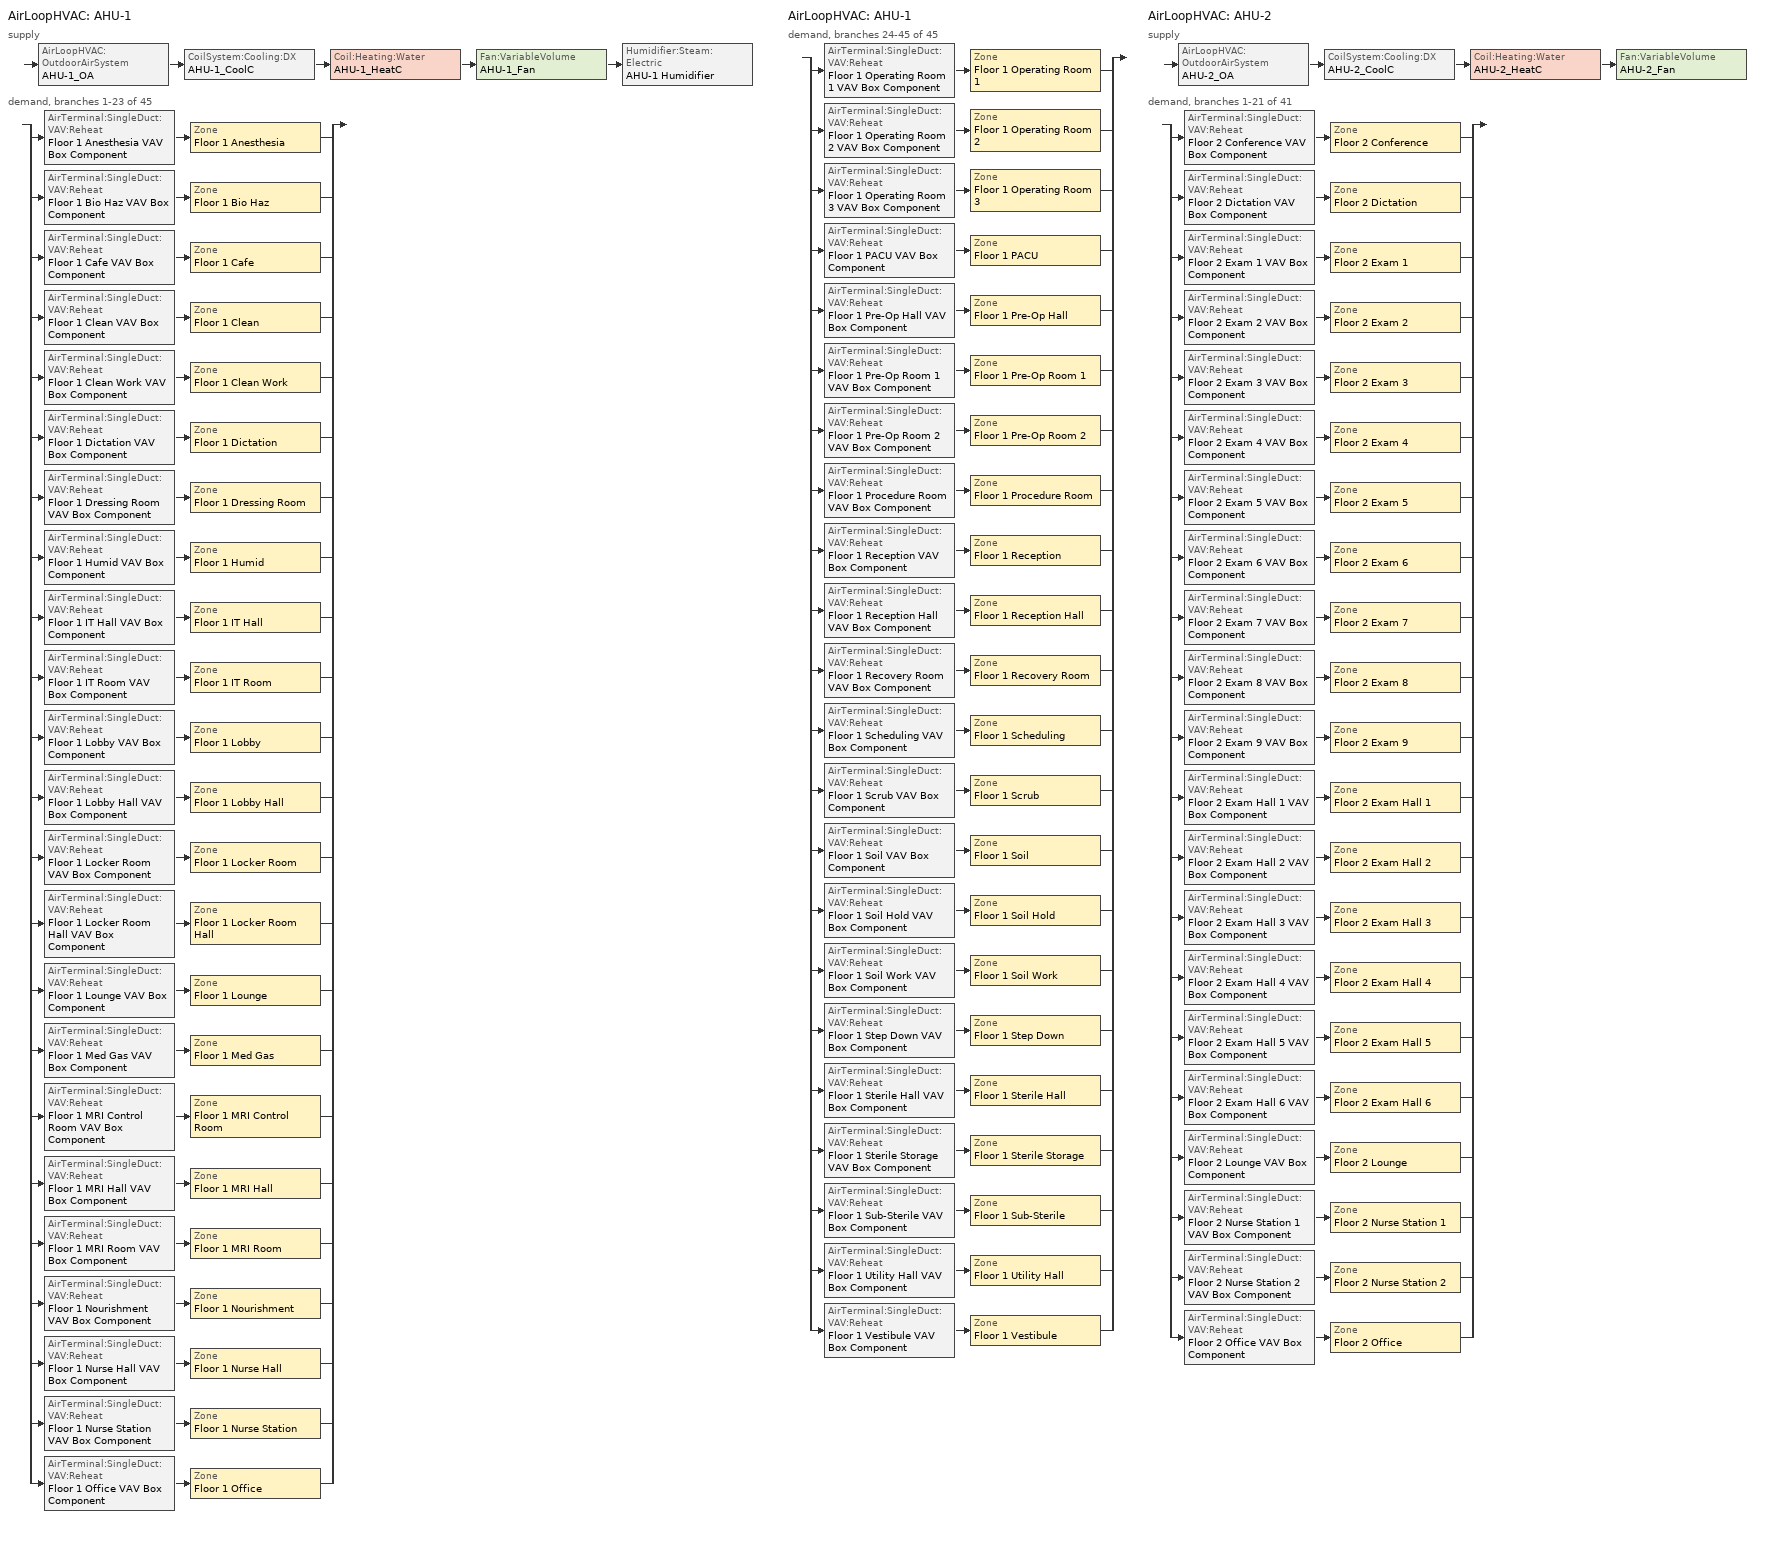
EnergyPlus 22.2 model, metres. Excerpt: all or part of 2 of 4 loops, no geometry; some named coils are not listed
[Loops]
AirLoopHVAC 'AHU-1'
 supply: AirLoopHVAC:OutdoorAirSystem 'AHU-1_OA' > CoilSystem:Cooling:DX 'AHU-1_CoolC' > Coil:Heating:Water 'AHU-1_HeatC' > Fan:VariableVolume 'AHU-1_Fan' > Humidifier:Steam:Electric 'AHU-1 Humidifier'
 demand, branches 1-23 of 45: split
  | AirTerminal:SingleDuct:VAV:Reheat 'Floor 1 Anesthesia VAV Box Component' > Zone 'Floor 1 Anesthesia'
  | AirTerminal:SingleDuct:VAV:Reheat 'Floor 1 Bio Haz VAV Box Component' > Zone 'Floor 1 Bio Haz'
  | AirTerminal:SingleDuct:VAV:Reheat 'Floor 1 Cafe VAV Box Component' > Zone 'Floor 1 Cafe'
  | AirTerminal:SingleDuct:VAV:Reheat 'Floor 1 Clean VAV Box Component' > Zone 'Floor 1 Clean'
  | AirTerminal:SingleDuct:VAV:Reheat 'Floor 1 Clean Work VAV Box Component' > Zone 'Floor 1 Clean Work'
  | AirTerminal:SingleDuct:VAV:Reheat 'Floor 1 Dictation VAV Box Component' > Zone 'Floor 1 Dictation'
  | AirTerminal:SingleDuct:VAV:Reheat 'Floor 1 Dressing Room VAV Box Component' > Zone 'Floor 1 Dressing Room'
  | AirTerminal:SingleDuct:VAV:Reheat 'Floor 1 Humid VAV Box Component' > Zone 'Floor 1 Humid'
  | AirTerminal:SingleDuct:VAV:Reheat 'Floor 1 IT Hall VAV Box Component' > Zone 'Floor 1 IT Hall'
  | AirTerminal:SingleDuct:VAV:Reheat 'Floor 1 IT Room VAV Box Component' > Zone 'Floor 1 IT Room'
  | AirTerminal:SingleDuct:VAV:Reheat 'Floor 1 Lobby VAV Box Component' > Zone 'Floor 1 Lobby'
  | AirTerminal:SingleDuct:VAV:Reheat 'Floor 1 Lobby Hall VAV Box Component' > Zone 'Floor 1 Lobby Hall'
  | AirTerminal:SingleDuct:VAV:Reheat 'Floor 1 Locker Room VAV Box Component' > Zone 'Floor 1 Locker Room'
  | AirTerminal:SingleDuct:VAV:Reheat 'Floor 1 Locker Room Hall VAV Box Component' > Zone 'Floor 1 Locker Room Hall'
  | AirTerminal:SingleDuct:VAV:Reheat 'Floor 1 Lounge VAV Box Component' > Zone 'Floor 1 Lounge'
  | AirTerminal:SingleDuct:VAV:Reheat 'Floor 1 Med Gas VAV Box Component' > Zone 'Floor 1 Med Gas'
  | AirTerminal:SingleDuct:VAV:Reheat 'Floor 1 MRI Control Room VAV Box Component' > Zone 'Floor 1 MRI Control Room'
  | AirTerminal:SingleDuct:VAV:Reheat 'Floor 1 MRI Hall VAV Box Component' > Zone 'Floor 1 MRI Hall'
  | AirTerminal:SingleDuct:VAV:Reheat 'Floor 1 MRI Room VAV Box Component' > Zone 'Floor 1 MRI Room'
  | AirTerminal:SingleDuct:VAV:Reheat 'Floor 1 Nourishment VAV Box Component' > Zone 'Floor 1 Nourishment'
  | AirTerminal:SingleDuct:VAV:Reheat 'Floor 1 Nurse Hall VAV Box Component' > Zone 'Floor 1 Nurse Hall'
  | AirTerminal:SingleDuct:VAV:Reheat 'Floor 1 Nurse Station VAV Box Component' > Zone 'Floor 1 Nurse Station'
  | AirTerminal:SingleDuct:VAV:Reheat 'Floor 1 Office VAV Box Component' > Zone 'Floor 1 Office'
AirLoopHVAC 'AHU-1'
 demand, branches 24-45 of 45: split
  | AirTerminal:SingleDuct:VAV:Reheat 'Floor 1 Operating Room 1 VAV Box Component' > Zone 'Floor 1 Operating Room 1'
  | AirTerminal:SingleDuct:VAV:Reheat 'Floor 1 Operating Room 2 VAV Box Component' > Zone 'Floor 1 Operating Room 2'
  | AirTerminal:SingleDuct:VAV:Reheat 'Floor 1 Operating Room 3 VAV Box Component' > Zone 'Floor 1 Operating Room 3'
  | AirTerminal:SingleDuct:VAV:Reheat 'Floor 1 PACU VAV Box Component' > Zone 'Floor 1 PACU'
  | AirTerminal:SingleDuct:VAV:Reheat 'Floor 1 Pre-Op Hall VAV Box Component' > Zone 'Floor 1 Pre-Op Hall'
  | AirTerminal:SingleDuct:VAV:Reheat 'Floor 1 Pre-Op Room 1 VAV Box Component' > Zone 'Floor 1 Pre-Op Room 1'
  | AirTerminal:SingleDuct:VAV:Reheat 'Floor 1 Pre-Op Room 2 VAV Box Component' > Zone 'Floor 1 Pre-Op Room 2'
  | AirTerminal:SingleDuct:VAV:Reheat 'Floor 1 Procedure Room VAV Box Component' > Zone 'Floor 1 Procedure Room'
  | AirTerminal:SingleDuct:VAV:Reheat 'Floor 1 Reception VAV Box Component' > Zone 'Floor 1 Reception'
  | AirTerminal:SingleDuct:VAV:Reheat 'Floor 1 Reception Hall VAV Box Component' > Zone 'Floor 1 Reception Hall'
  | AirTerminal:SingleDuct:VAV:Reheat 'Floor 1 Recovery Room VAV Box Component' > Zone 'Floor 1 Recovery Room'
  | AirTerminal:SingleDuct:VAV:Reheat 'Floor 1 Scheduling VAV Box Component' > Zone 'Floor 1 Scheduling'
  | AirTerminal:SingleDuct:VAV:Reheat 'Floor 1 Scrub VAV Box Component' > Zone 'Floor 1 Scrub'
  | AirTerminal:SingleDuct:VAV:Reheat 'Floor 1 Soil VAV Box Component' > Zone 'Floor 1 Soil'
  | AirTerminal:SingleDuct:VAV:Reheat 'Floor 1 Soil Hold VAV Box Component' > Zone 'Floor 1 Soil Hold'
  | AirTerminal:SingleDuct:VAV:Reheat 'Floor 1 Soil Work VAV Box Component' > Zone 'Floor 1 Soil Work'
  | AirTerminal:SingleDuct:VAV:Reheat 'Floor 1 Step Down VAV Box Component' > Zone 'Floor 1 Step Down'
  | AirTerminal:SingleDuct:VAV:Reheat 'Floor 1 Sterile Hall VAV Box Component' > Zone 'Floor 1 Sterile Hall'
  | AirTerminal:SingleDuct:VAV:Reheat 'Floor 1 Sterile Storage VAV Box Component' > Zone 'Floor 1 Sterile Storage'
  | AirTerminal:SingleDuct:VAV:Reheat 'Floor 1 Sub-Sterile VAV Box Component' > Zone 'Floor 1 Sub-Sterile'
  | AirTerminal:SingleDuct:VAV:Reheat 'Floor 1 Utility Hall VAV Box Component' > Zone 'Floor 1 Utility Hall'
  | AirTerminal:SingleDuct:VAV:Reheat 'Floor 1 Vestibule VAV Box Component' > Zone 'Floor 1 Vestibule'
AirLoopHVAC 'AHU-2'
 supply: AirLoopHVAC:OutdoorAirSystem 'AHU-2_OA' > CoilSystem:Cooling:DX 'AHU-2_CoolC' > Coil:Heating:Water 'AHU-2_HeatC' > Fan:VariableVolume 'AHU-2_Fan'
 demand, branches 1-21 of 41: split
  | AirTerminal:SingleDuct:VAV:Reheat 'Floor 2 Conference VAV Box Component' > Zone 'Floor 2 Conference'
  | AirTerminal:SingleDuct:VAV:Reheat 'Floor 2 Dictation VAV Box Component' > Zone 'Floor 2 Dictation'
  | AirTerminal:SingleDuct:VAV:Reheat 'Floor 2 Exam 1 VAV Box Component' > Zone 'Floor 2 Exam 1'
  | AirTerminal:SingleDuct:VAV:Reheat 'Floor 2 Exam 2 VAV Box Component' > Zone 'Floor 2 Exam 2'
  | AirTerminal:SingleDuct:VAV:Reheat 'Floor 2 Exam 3 VAV Box Component' > Zone 'Floor 2 Exam 3'
  | AirTerminal:SingleDuct:VAV:Reheat 'Floor 2 Exam 4 VAV Box Component' > Zone 'Floor 2 Exam 4'
  | AirTerminal:SingleDuct:VAV:Reheat 'Floor 2 Exam 5 VAV Box Component' > Zone 'Floor 2 Exam 5'
  | AirTerminal:SingleDuct:VAV:Reheat 'Floor 2 Exam 6 VAV Box Component' > Zone 'Floor 2 Exam 6'
  | AirTerminal:SingleDuct:VAV:Reheat 'Floor 2 Exam 7 VAV Box Component' > Zone 'Floor 2 Exam 7'
  | AirTerminal:SingleDuct:VAV:Reheat 'Floor 2 Exam 8 VAV Box Component' > Zone 'Floor 2 Exam 8'
  | AirTerminal:SingleDuct:VAV:Reheat 'Floor 2 Exam 9 VAV Box Component' > Zone 'Floor 2 Exam 9'
  | AirTerminal:SingleDuct:VAV:Reheat 'Floor 2 Exam Hall 1 VAV Box Component' > Zone 'Floor 2 Exam Hall 1'
  | AirTerminal:SingleDuct:VAV:Reheat 'Floor 2 Exam Hall 2 VAV Box Component' > Zone 'Floor 2 Exam Hall 2'
  | AirTerminal:SingleDuct:VAV:Reheat 'Floor 2 Exam Hall 3 VAV Box Component' > Zone 'Floor 2 Exam Hall 3'
  | AirTerminal:SingleDuct:VAV:Reheat 'Floor 2 Exam Hall 4 VAV Box Component' > Zone 'Floor 2 Exam Hall 4'
  | AirTerminal:SingleDuct:VAV:Reheat 'Floor 2 Exam Hall 5 VAV Box Component' > Zone 'Floor 2 Exam Hall 5'
  | AirTerminal:SingleDuct:VAV:Reheat 'Floor 2 Exam Hall 6 VAV Box Component' > Zone 'Floor 2 Exam Hall 6'
  | AirTerminal:SingleDuct:VAV:Reheat 'Floor 2 Lounge VAV Box Component' > Zone 'Floor 2 Lounge'
  | AirTerminal:SingleDuct:VAV:Reheat 'Floor 2 Nurse Station 1 VAV Box Component' > Zone 'Floor 2 Nurse Station 1'
  | AirTerminal:SingleDuct:VAV:Reheat 'Floor 2 Nurse Station 2 VAV Box Component' > Zone 'Floor 2 Nurse Station 2'
  | AirTerminal:SingleDuct:VAV:Reheat 'Floor 2 Office VAV Box Component' > Zone 'Floor 2 Office'
[Fan:VariableVolume] Fan Total Efficiency=0.6045; Pressure Rise {Pa}=1515.192; Maximum Flow Rate {m3/s}=AUTOSIZE; Fan Power Minimum Flow Rate Input Method=FixedFlowRate; Fan Power Minimum Air Flow Rate {m3/s}=0; Motor Efficiency=0.93; Motor In Airstream Fraction=1; Fan Power Coefficient 1=0.0407599; Fan Power Coefficient 2=0.088045; Fan Power Coefficient 3=-0.0729261; Fan Power Coefficient 4=0.94374; Fan Power Coefficient 5=0
Name | Availability Schedule
AHU-1_Fan | AHU-1_Fan_Sch
AHU-2_Fan | AHU-2_Fan_Sch
[Fan:ZoneExhaust] Availability Schedule=AHU-1_Fan_Sch; Fan Total Efficiency=0.338; Pressure Rise {Pa}=125
Name | Maximum Flow Rate {m3/s}
Floor 1 Anesthesia Exhaust Fan | 0.068
Floor 1 MRI Control Room Exhaust Fan | 0.0793
Floor 1 MRI Room Exhaust Fan | 0.2077
Floor 1 Soil Exhaust Fan | 0.0991
Floor 1 Soil Hold Exhaust Fan | 0.044
Floor 1 Soil Work Exhaust Fan | 0.1416
[Coil:Cooling:DX:TwoSpeed] Availability Schedule=ALWAYS_ON; High Speed Gross Rated Total Cooling Capacity {W}=AUTOSIZE; High Speed Rated Sensible Heat Ratio=AUTOSIZE; High Speed Gross Rated Cooling COP {W/W}=2.73415; High Speed Rated Air Flow Rate {m3/s}=AUTOSIZE; Total Cooling Capacity Function of Temperature Curve=Measured_CoolCStandard10Ton_CapFT; Total Cooling Capacity Function of Flow Fraction Curve=Measured_CoolCStandard10Ton_CapFF; Energy Input Ratio Function of Temperature Curve=Measured_CoolCStandard10Ton_EIRFT; Energy Input Ratio Function of Flow Fraction Curve=Measured_CoolCStandard10Ton_EIRFFF; Part Load Fraction Correlation Curve=No_PLR_Degredation; Low Speed Gross Rated Total Cooling Capacity {W}=AUTOSIZE; Low Speed Gross Rated Sensible Heat Ratio=AUTOSIZE; Low Speed Gross Rated Cooling COP {W/W}=2.77485; Low Speed Rated Air Flow Rate {m3/s}=AUTOSIZE; Low Speed Total Cooling Capacity Function of Temperature Curve=Measured_LowSpeedCoolCapLSFT; Low Speed Energy Input Ratio Function of Temperature Curve=Measured_LowSpeedCoolEIRLSFT
AHU-1_CoolC DXCoil; AHU-2_CoolC DXCoil
[Coil:Heating:Water] Availability Schedule=ALWAYS_ON; U-Factor Times Area Value {W/K}=AUTOSIZE; Maximum Water Flow Rate {m3/s}=AUTOSIZE; Performance Input Method=UFactorTimesAreaAndDesignWaterFlowRate; Rated Capacity {W}=AUTOSIZE; Rated Inlet Water Temperature {C}=82.2; Rated Inlet Air Temperature {C}=16.6; Rated Outlet Water Temperature {C}=71.1; Rated Outlet Air Temperature {C}=32.2
AHU-1_HeatC; AHU-2_HeatC
[Coil:Heating:Electric] Availability Schedule=ALWAYS_ON; Efficiency=1; Nominal Capacity {W}=AUTOSIZE
Floor 2 Conference VAV Box Reheat Coil; Floor 2 Dictation VAV Box Reheat Coil; Floor 2 Exam 1 VAV Box Reheat Coil; Floor 2 Exam 2 VAV Box Reheat Coil; Floor 2 Exam 3 VAV Box Reheat Coil; Floor 2 Exam 4 VAV Box Reheat Coil; Floor 2 Exam 5 VAV Box Reheat Coil; Floor 2 Exam 6 VAV Box Reheat Coil; Floor 2 Exam 7 VAV Box Reheat Coil; Floor 2 Exam 8 VAV Box Reheat Coil; Floor 2 Exam 9 VAV Box Reheat Coil; Floor 2 Exam Hall 1 VAV Box Reheat Coil; Floor 2 Exam Hall 2 VAV Box Reheat Coil; Floor 2 Exam Hall 3 VAV Box Reheat Coil; Floor 2 Exam Hall 4 VAV Box Reheat Coil; Floor 2 Exam Hall 5 VAV Box Reheat Coil; Floor 2 Exam Hall 6 VAV Box Reheat Coil; Floor 2 Lounge VAV Box Reheat Coil; Floor 2 Nurse Station 1 VAV Box Reheat Coil; Floor 2 Nurse Station 2 VAV Box Reheat Coil; Floor 2 Office VAV Box Reheat Coil
[Humidifier:Steam:Electric]
AHU-1 Humidifier: Availability Schedule=ALWAYS_ON; Rated Capacity {m3/s}=3.72E-5; Rated Power {W}=100000; Rated Fan Power {W}=0; Standby Power {W}=0
[AirTerminal:SingleDuct:VAV:Reheat] Availability Schedule=ALWAYS_ON; Maximum Air Flow Rate {m3/s}=AUTOSIZE; Zone Minimum Air Flow Input Method=Constant; Maximum Hot Water or Steam Flow Rate {m3/s}=AUTOSIZE; Minimum Hot Water or Steam Flow Rate {m3/s}=0; Convergence Tolerance=0.001; Damper Heating Action=NORMAL
Name | Constant Minimum Air Flow Fraction | Reheat Coil
Floor 1 Anesthesia VAV Box Component | 1 | Floor 1 Anesthesia VAV Box Reheat Coil
Floor 1 Bio Haz VAV Box Component | 1 | Floor 1 Bio Haz VAV Box Reheat Coil
Floor 1 Cafe VAV Box Component | 1 | Floor 1 Cafe VAV Box Reheat Coil
Floor 1 Clean VAV Box Component | 1 | Floor 1 Clean VAV Box Reheat Coil
Floor 1 Clean Work VAV Box Component | 1 | Floor 1 Clean Work VAV Box Reheat Coil
Floor 1 Dictation VAV Box Component | 1 | Floor 1 Dictation VAV Box Reheat Coil
Floor 1 Dressing Room VAV Box Component | 1 | Floor 1 Dressing Room VAV Box Reheat Coil
Floor 1 Humid VAV Box Component | 1 | Floor 1 Humid VAV Box Reheat Coil
Floor 1 IT Hall VAV Box Component | 1 | Floor 1 IT Hall VAV Box Reheat Coil
Floor 1 IT Room VAV Box Component | 1 | Floor 1 IT Room VAV Box Reheat Coil
Floor 1 Lobby Hall VAV Box Component | 1 | Floor 1 Lobby Hall VAV Box Reheat Coil
Floor 1 Lobby VAV Box Component | 1 | Floor 1 Lobby VAV Box Reheat Coil
Floor 1 Locker Room Hall VAV Box Component | 1 | Floor 1 Locker Room Hall VAV Box Reheat Coil
Floor 1 Locker Room VAV Box Component | 1 | Floor 1 Locker Room VAV Box Reheat Coil
Floor 1 Lounge VAV Box Component | 1 | Floor 1 Lounge VAV Box Reheat Coil
Floor 1 MRI Control Room VAV Box Component | 1 | Floor 1 MRI Control Room VAV Box Reheat Coil
Floor 1 MRI Hall VAV Box Component | 1 | Floor 1 MRI Hall VAV Box Reheat Coil
Floor 1 MRI Room VAV Box Component | 1 | Floor 1 MRI Room VAV Box Reheat Coil
Floor 1 Med Gas VAV Box Component | 1 | Floor 1 Med Gas VAV Box Reheat Coil
Floor 1 Nourishment VAV Box Component | 1 | Floor 1 Nourishment VAV Box Reheat Coil
Floor 1 Nurse Hall VAV Box Component | 1 | Floor 1 Nurse Hall VAV Box Reheat Coil
Floor 1 Nurse Station VAV Box Component | 1 | Floor 1 Nurse Station VAV Box Reheat Coil
Floor 1 Office VAV Box Component | 1 | Floor 1 Office VAV Box Reheat Coil
Floor 1 Operating Room 1 VAV Box Component | 1 | Floor 1 Operating Room 1 VAV Box Reheat Coil
Floor 1 Operating Room 2 VAV Box Component | 1 | Floor 1 Operating Room 2 VAV Box Reheat Coil
Floor 1 Operating Room 3 VAV Box Component | 1 | Floor 1 Operating Room 3 VAV Box Reheat Coil
Floor 1 PACU VAV Box Component | 1 | Floor 1 PACU VAV Box Reheat Coil
Floor 1 Pre-Op Hall VAV Box Component | 1 | Floor 1 Pre-Op Hall VAV Box Reheat Coil
Floor 1 Pre-Op Room 1 VAV Box Component | 1 | Floor 1 Pre-Op Room 1 VAV Box Reheat Coil
Floor 1 Pre-Op Room 2 VAV Box Component | 1 | Floor 1 Pre-Op Room 2 VAV Box Reheat Coil
Floor 1 Procedure Room VAV Box Component | 1 | Floor 1 Procedure Room VAV Box Reheat Coil
Floor 1 Reception Hall VAV Box Component | 1 | Floor 1 Reception Hall VAV Box Reheat Coil
Floor 1 Reception VAV Box Component | 1 | Floor 1 Reception VAV Box Reheat Coil
Floor 1 Recovery Room VAV Box Component | 1 | Floor 1 Recovery Room VAV Box Reheat Coil
Floor 1 Scheduling VAV Box Component | 1 | Floor 1 Scheduling VAV Box Reheat Coil
Floor 1 Scrub VAV Box Component | 1 | Floor 1 Scrub VAV Box Reheat Coil
Floor 1 Soil Hold VAV Box Component | 1 | Floor 1 Soil Hold VAV Box Reheat Coil
Floor 1 Soil VAV Box Component | 1 | Floor 1 Soil VAV Box Reheat Coil
Floor 1 Soil Work VAV Box Component | 1 | Floor 1 Soil Work VAV Box Reheat Coil
Floor 1 Step Down VAV Box Component | 1 | Floor 1 Step Down VAV Box Reheat Coil
Floor 1 Sterile Hall VAV Box Component | 1 | Floor 1 Sterile Hall VAV Box Reheat Coil
Floor 1 Sterile Storage VAV Box Component | 1 | Floor 1 Sterile Storage VAV Box Reheat Coil
Floor 1 Sub-Sterile VAV Box Component | 1 | Floor 1 Sub-Sterile VAV Box Reheat Coil
Floor 1 Utility Hall VAV Box Component | 1 | Floor 1 Utility Hall VAV Box Reheat Coil
Floor 1 Vestibule VAV Box Component | 1 | Floor 1 Vestibule VAV Box Reheat Coil
Floor 2 Conference VAV Box Component | 0.3 | Floor 2 Conference VAV Box Reheat Coil
Floor 2 Dictation VAV Box Component | 0.3 | Floor 2 Dictation VAV Box Reheat Coil
Floor 2 Exam 1 VAV Box Component | 0.3 | Floor 2 Exam 1 VAV Box Reheat Coil
Floor 2 Exam 2 VAV Box Component | 0.3 | Floor 2 Exam 2 VAV Box Reheat Coil
Floor 2 Exam 3 VAV Box Component | 0.3 | Floor 2 Exam 3 VAV Box Reheat Coil
Floor 2 Exam 4 VAV Box Component | 0.3 | Floor 2 Exam 4 VAV Box Reheat Coil
Floor 2 Exam 5 VAV Box Component | 0.3 | Floor 2 Exam 5 VAV Box Reheat Coil
Floor 2 Exam 6 VAV Box Component | 0.3 | Floor 2 Exam 6 VAV Box Reheat Coil
Floor 2 Exam 7 VAV Box Component | 0.3 | Floor 2 Exam 7 VAV Box Reheat Coil
Floor 2 Exam 8 VAV Box Component | 0.3 | Floor 2 Exam 8 VAV Box Reheat Coil
Floor 2 Exam 9 VAV Box Component | 0.3 | Floor 2 Exam 9 VAV Box Reheat Coil
Floor 2 Exam Hall 1 VAV Box Component | 0.3 | Floor 2 Exam Hall 1 VAV Box Reheat Coil
Floor 2 Exam Hall 2 VAV Box Component | 0.3 | Floor 2 Exam Hall 2 VAV Box Reheat Coil
Floor 2 Exam Hall 3 VAV Box Component | 0.3 | Floor 2 Exam Hall 3 VAV Box Reheat Coil
Floor 2 Exam Hall 4 VAV Box Component | 0.3 | Floor 2 Exam Hall 4 VAV Box Reheat Coil
Floor 2 Exam Hall 5 VAV Box Component | 0.3 | Floor 2 Exam Hall 5 VAV Box Reheat Coil
Floor 2 Exam Hall 6 VAV Box Component | 0.3 | Floor 2 Exam Hall 6 VAV Box Reheat Coil
Floor 2 Lounge VAV Box Component | 0.3 | Floor 2 Lounge VAV Box Reheat Coil
Floor 2 Nurse Station 1 VAV Box Component | 0.3 | Floor 2 Nurse Station 1 VAV Box Reheat Coil
Floor 2 Nurse Station 2 VAV Box Component | 0.3 | Floor 2 Nurse Station 2 VAV Box Reheat Coil
Floor 2 Office VAV Box Component | 0.3 | Floor 2 Office VAV Box Reheat Coil
[Zone equipment]
Floor 1 Anesthesia: Floor 1 Anesthesia VAV Box Component, Floor 1 Anesthesia Exhaust Fan
Floor 1 Bio Haz: Floor 1 Bio Haz VAV Box Component
Floor 1 Cafe: Floor 1 Cafe VAV Box Component
Floor 1 Clean: Floor 1 Clean VAV Box Component
Floor 1 Clean Work: Floor 1 Clean Work VAV Box Component
Floor 1 Dictation: Floor 1 Dictation VAV Box Component
Floor 1 Dressing Room: Floor 1 Dressing Room VAV Box Component
Floor 1 Humid: Floor 1 Humid VAV Box Component
Floor 1 IT Hall: Floor 1 IT Hall VAV Box Component
Floor 1 IT Room: Floor 1 IT Room VAV Box Component
Floor 1 Lobby: Floor 1 Lobby VAV Box Component
Floor 1 Lobby Hall: Floor 1 Lobby Hall VAV Box Component
Floor 1 Locker Room: Floor 1 Locker Room VAV Box Component
Floor 1 Locker Room Hall: Floor 1 Locker Room Hall VAV Box Component
Floor 1 Lounge: Floor 1 Lounge VAV Box Component
Floor 1 MRI Control Room: Floor 1 MRI Control Room VAV Box Component, Floor 1 MRI Control Room Exhaust Fan
Floor 1 MRI Hall: Floor 1 MRI Hall VAV Box Component
Floor 1 MRI Room: Floor 1 MRI Room VAV Box Component, Floor 1 MRI Room Exhaust Fan
Floor 1 Med Gas: Floor 1 Med Gas VAV Box Component
Floor 1 Nourishment: Floor 1 Nourishment VAV Box Component
Floor 1 Nurse Hall: Floor 1 Nurse Hall VAV Box Component
Floor 1 Nurse Station: Floor 1 Nurse Station VAV Box Component
Floor 1 Office: Floor 1 Office VAV Box Component
Floor 1 Operating Room 1: Floor 1 Operating Room 1 VAV Box Component
Floor 1 Operating Room 2: Floor 1 Operating Room 2 VAV Box Component
Floor 1 Operating Room 3: Floor 1 Operating Room 3 VAV Box Component
Floor 1 PACU: Floor 1 PACU VAV Box Component
Floor 1 Pre-Op Hall: Floor 1 Pre-Op Hall VAV Box Component
Floor 1 Pre-Op Room 1: Floor 1 Pre-Op Room 1 VAV Box Component
Floor 1 Pre-Op Room 2: Floor 1 Pre-Op Room 2 VAV Box Component
Floor 1 Procedure Room: Floor 1 Procedure Room VAV Box Component
Floor 1 Reception: Floor 1 Reception VAV Box Component
Floor 1 Reception Hall: Floor 1 Reception Hall VAV Box Component
Floor 1 Recovery Room: Floor 1 Recovery Room VAV Box Component
Floor 1 Scheduling: Floor 1 Scheduling VAV Box Component
Floor 1 Scrub: Floor 1 Scrub VAV Box Component
Floor 1 Soil: Floor 1 Soil VAV Box Component, Floor 1 Soil Exhaust Fan
Floor 1 Soil Hold: Floor 1 Soil Hold VAV Box Component, Floor 1 Soil Hold Exhaust Fan
Floor 1 Soil Work: Floor 1 Soil Work VAV Box Component, Floor 1 Soil Work Exhaust Fan
Floor 1 Step Down: Floor 1 Step Down VAV Box Component
Floor 1 Sterile Hall: Floor 1 Sterile Hall VAV Box Component
Floor 1 Sterile Storage: Floor 1 Sterile Storage VAV Box Component
Floor 1 Sub-Sterile: Floor 1 Sub-Sterile VAV Box Component
Floor 1 Utility Hall: Floor 1 Utility Hall VAV Box Component
Floor 1 Vestibule: Floor 1 Vestibule VAV Box Component
Floor 2 Conference: Floor 2 Conference VAV Box Component
Floor 2 Dictation: Floor 2 Dictation VAV Box Component
Floor 2 Exam 1: Floor 2 Exam 1 VAV Box Component
Floor 2 Exam 2: Floor 2 Exam 2 VAV Box Component
Floor 2 Exam 3: Floor 2 Exam 3 VAV Box Component
Floor 2 Exam 4: Floor 2 Exam 4 VAV Box Component
Floor 2 Exam 5: Floor 2 Exam 5 VAV Box Component
Floor 2 Exam 6: Floor 2 Exam 6 VAV Box Component
Floor 2 Exam 7: Floor 2 Exam 7 VAV Box Component
Floor 2 Exam 8: Floor 2 Exam 8 VAV Box Component
Floor 2 Exam 9: Floor 2 Exam 9 VAV Box Component
Floor 2 Exam Hall 1: Floor 2 Exam Hall 1 VAV Box Component
Floor 2 Exam Hall 2: Floor 2 Exam Hall 2 VAV Box Component
Floor 2 Exam Hall 3: Floor 2 Exam Hall 3 VAV Box Component
Floor 2 Exam Hall 4: Floor 2 Exam Hall 4 VAV Box Component
Floor 2 Exam Hall 5: Floor 2 Exam Hall 5 VAV Box Component
Floor 2 Exam Hall 6: Floor 2 Exam Hall 6 VAV Box Component
Floor 2 Lounge: Floor 2 Lounge VAV Box Component
Floor 2 Nurse Station 1: Floor 2 Nurse Station 1 VAV Box Component
Floor 2 Nurse Station 2: Floor 2 Nurse Station 2 VAV Box Component
Floor 2 Office: Floor 2 Office VAV Box Component
[Sizing:Zone] Zone Cooling Design Supply Air Temperature Input Method=SupplyAirTemperature; Zone Heating Design Supply Air Temperature Input Method=SupplyAirTemperature; Zone Heating Design Supply Air Humidity Ratio {kgWater/kgDryAir}=0.008; Cooling Design Air Flow Method=DesignDayWithLimit; Heating Design Air Flow Method=DesignDay; Account for Dedicated Outdoor Air System=No; Dedicated Outdoor Air System Control Strategy=NeutralSupplyAir; Dedicated Outdoor Air Low Setpoint Temperature for Design {C}=autosize; Dedicated Outdoor Air High Setpoint Temperature for Design {C}=autosize; Zone Load Sizing Method=Sensible Load Only No Latent Load; Zone Latent Cooling Design Supply Air Humidity Ratio Input Method=HumidityRatioDifference; Zone Cooling Design Supply Air Humidity Ratio Difference {kgWater/kgDryAir}=0.005; Zone Latent Heating Design Supply Air Humidity Ratio Input Method=HumidityRatioDifference; Zone Humidification Design Supply Air Humidity Ratio Difference {kgWater/kgDryAir}=0.005
Name | Zone Cooling Design Supply Air Temperature {C} | Zone Heating Design Supply Air Temperature {C} | Zone Cooling Design Supply Air Humidity Ratio {kgWater/kgDryAir} | Design Specification Outdoor Air Object | Cooling Minimum Air Flow {m3/s}
Floor 1 Anesthesia | 11.1 | 40 | 0.007 | SZ DSOA Floor 1 Anesthesia | 0.06796
Floor 1 Bio Haz | 11.1 | 40 | 0.007 | SZ DSOA Floor 1 Bio Haz
Floor 1 Cafe | 11.1 | 40 | 0.007 | SZ DSOA Floor 1 Cafe
Floor 1 Clean | 11.1 | 40 | 0.007 | SZ DSOA Floor 1 Clean | 0.039644
Floor 1 Clean Work | 11.1 | 40 | 0.007 | SZ DSOA Floor 1 Clean Work | 0.051914
Floor 1 Dictation | 11.1 | 40 | 0.007 | SZ DSOA Floor 1 Dictation
Floor 1 Dressing Room | 11.1 | 40 | 0.007 | SZ DSOA Floor 1 Dressing Room
Floor 1 Humid | 11.1 | 40 | 0.007 | SZ DSOA Floor 1 Humid
Floor 1 IT Hall | 11.1 | 40 | 0.007 | SZ DSOA Floor 1 IT Hall
Floor 1 IT Room | 11.1 | 40 | 0.007 | SZ DSOA Floor 1 IT Room
Floor 1 Lobby | 11.1 | 40 | 0.007 | SZ DSOA Floor 1 Lobby
Floor 1 Lobby Hall | 11.1 | 40 | 0.007 | SZ DSOA Floor 1 Lobby Hall
Floor 1 Locker Room | 11.1 | 40 | 0.007 | SZ DSOA Floor 1 Locker Room
Floor 1 Locker Room Hall | 11.1 | 40 | 0.007 | SZ DSOA Floor 1 Locker Room Hall
Floor 1 Lounge | 11.1 | 40 | 0.007 | SZ DSOA Floor 1 Lounge
Floor 1 MRI Control Room | 11.1 | 40 | 0.007 | SZ DSOA Floor 1 MRI Control Room | 0.079287
Floor 1 MRI Hall | 11.1 | 40 | 0.007 | SZ DSOA Floor 1 MRI Hall
Floor 1 MRI Room | 11.1 | 40 | 0.007 | SZ DSOA Floor 1 MRI Room | 0.207657
Floor 1 Med Gas | 11.1 | 40 | 0.007 | SZ DSOA Floor 1 Med Gas
Floor 1 Nourishment | 11.1 | 40 | 0.007 | SZ DSOA Floor 1 Nourishment
Floor 1 Nurse Hall | 11.1 | 40 | 0.007 | SZ DSOA Floor 1 Nurse Hall
Floor 1 Nurse Station | 11.1 | 40 | 0.007 | SZ DSOA Floor 1 Nurse Station
Floor 1 Office | 11.1 | 40 | 0.007 | SZ DSOA Floor 1 Office
Floor 1 Operating Room 1 | 11.1 | 40 | 0.007 | SZ DSOA Floor 1 Operating Room 1 | 0.54274
Floor 1 Operating Room 2 | 11.1 | 40 | 0.007 | SZ DSOA Floor 1 Operating Room 2 | 0.566337
Floor 1 Operating Room 3 | 11.1 | 40 | 0.007 | SZ DSOA Floor 1 Operating Room 3 | 0.561617
Floor 1 PACU | 11.1 | 40 | 0.007 | SZ DSOA Floor 1 PACU | 0.05097
Floor 1 Pre-Op Hall | 11.1 | 40 | 0.007 | SZ DSOA Floor 1 Pre-Op Hall
Floor 1 Pre-Op Room 1 | 11.1 | 40 | 0.007 | SZ DSOA Floor 1 Pre-Op Room 1 | 0.089198
Floor 1 Pre-Op Room 2 | 11.1 | 40 | 0.007 | SZ DSOA Floor 1 Pre-Op Room 2 | 0.159518
Floor 1 Procedure Room | 11.1 | 40 | 0.007 | SZ DSOA Floor 1 Procedure Room | 0.336263
Floor 1 Reception | 11.1 | 40 | 0.007 | SZ DSOA Floor 1 Reception
Floor 1 Reception Hall | 11.1 | 40 | 0.007 | SZ DSOA Floor 1 Reception Hall
Floor 1 Recovery Room | 11.1 | 40 | 0.007 | SZ DSOA Floor 1 Recovery Room | 0.254852
Floor 1 Scheduling | 11.1 | 40 | 0.007 | SZ DSOA Floor 1 Scheduling
Floor 1 Scrub | 11.1 | 40 | 0.007 | SZ DSOA Floor 1 Scrub
Floor 1 Soil | 11.1 | 40 | 0.007 | SZ DSOA Floor 1 Soil | 0.099109
Floor 1 Soil Hold | 11.1 | 40 | 0.007 | SZ DSOA Floor 1 Soil Hold | 0.044048
Floor 1 Soil Work | 11.1 | 40 | 0.007 | SZ DSOA Floor 1 Soil Work | 0.141584
Floor 1 Step Down | 11.1 | 40 | 0.007 | SZ DSOA Floor 1 Step Down | 0.141584
Floor 1 Sterile Hall | 11.1 | 40 | 0.007 | SZ DSOA Floor 1 Sterile Hall
Floor 1 Sterile Storage | 11.1 | 40 | 0.007 | SZ DSOA Floor 1 Sterile Storage
Floor 1 Sub-Sterile | 11.1 | 40 | 0.007 | SZ DSOA Floor 1 Sub-Sterile
Floor 1 Utility Hall | 11.1 | 40 | 0.007 | SZ DSOA Floor 1 Utility Hall
Floor 1 Vestibule | 11.1 | 40 | 0.007 | SZ DSOA Floor 1 Vestibule
Floor 2 Conference | 12.8 | 40 | 0.0078 | SZ DSOA Floor 2 Conference
Floor 2 Dictation | 12.8 | 40 | 0.0078 | SZ DSOA Floor 2 Dictation
Floor 2 Exam 1 | 12.8 | 50 | 0.0078 | SZ DSOA Floor 2 Exam 1 | 0.169901
Floor 2 Exam 2 | 12.8 | 40 | 0.0078 | SZ DSOA Floor 2 Exam 2 | 0.254852
Floor 2 Exam 3 | 12.8 | 40 | 0.0078 | SZ DSOA Floor 2 Exam 3 | 0.339802
Floor 2 Exam 4 | 12.8 | 40 | 0.0078 | SZ DSOA Floor 2 Exam 4 | 0.039644
Floor 2 Exam 5 | 12.8 | 40 | 0.0078 | SZ DSOA Floor 2 Exam 5 | 0.165182
Floor 2 Exam 6 | 12.8 | 50 | 0.0078 | SZ DSOA Floor 2 Exam 6 | 0.106188
Floor 2 Exam 7 | 12.8 | 40 | 0.0078 | SZ DSOA Floor 2 Exam 7 | 0.373782
Floor 2 Exam 8 | 12.8 | 50 | 0.0078 | SZ DSOA Floor 2 Exam 8 | 0.127426
Floor 2 Exam 9 | 12.8 | 40 | 0.0078 | SZ DSOA Floor 2 Exam 9 | 0.186891
Floor 2 Exam Hall 1 | 12.8 | 40 | 0.0078 | SZ DSOA Floor 2 Exam Hall 1
Floor 2 Exam Hall 2 | 12.8 | 40 | 0.0078 | SZ DSOA Floor 2 Exam Hall 2
Floor 2 Exam Hall 3 | 12.8 | 40 | 0.0078 | SZ DSOA Floor 2 Exam Hall 3
Floor 2 Exam Hall 4 | 12.8 | 40 | 0.0078 | SZ DSOA Floor 2 Exam Hall 4
Floor 2 Exam Hall 5 | 12.8 | 40 | 0.0078 | SZ DSOA Floor 2 Exam Hall 5
Floor 2 Exam Hall 6 | 12.8 | 40 | 0.0078 | SZ DSOA Floor 2 Exam Hall 6
Floor 2 Lounge | 12.8 | 40 | 0.0078 | SZ DSOA Floor 2 Lounge
Floor 2 Nurse Station 1 | 12.8 | 40 | 0.0078 | SZ DSOA Floor 2 Nurse Station 1
Floor 2 Nurse Station 2 | 12.8 | 40 | 0.0078 | SZ DSOA Floor 2 Nurse Station 2
Floor 2 Office | 12.8 | 50 | 0.0078 | SZ DSOA Floor 2 Office
[DesignSpecification:OutdoorAir]
Name | Outdoor Air Method | Outdoor Air Flow per Zone Floor Area {m3/s-m2} | Outdoor Air Flow per Person {m3/s-person} | Outdoor Air Flow per Zone {m3/s}
SZ DSOA Floor 1 Anesthesia | Flow/Area | 0.0022578
SZ DSOA Floor 1 Bio Haz; SZ DSOA Floor 1 Med Gas; SZ DSOA Floor 1 Sterile Storage | Flow/Area | 0.000762
SZ DSOA Floor 1 Cafe; SZ DSOA Floor 1 Dictation; SZ DSOA Floor 1 Dressing Room; SZ DSOA Floor 1 Humid; SZ DSOA Floor 1 IT Room; SZ DSOA Floor 1 Nourishment; SZ DSOA Floor 1 Nurse Station; SZ DSOA Floor 1 Office; SZ DSOA Floor 1 Scheduling; SZ DSOA Floor 2 Conference; SZ DSOA Floor 2 Dictation; SZ DSOA Floor 2 Nurse Station 1; SZ DSOA Floor 2 Nurse Station 2; SZ DSOA Floor 2 Office | Flow/Person |  | 0.01
SZ DSOA Floor 1 Clean; SZ DSOA Floor 1 Clean Work | Flow/Area | 0.0011289
SZ DSOA Floor 1 IT Hall; SZ DSOA Floor 1 Lobby Hall; SZ DSOA Floor 1 Locker Room Hall; SZ DSOA Floor 1 MRI Hall; SZ DSOA Floor 1 Nurse Hall; SZ DSOA Floor 1 Pre-Op Hall; SZ DSOA Floor 1 Reception Hall; SZ DSOA Floor 1 Scrub; SZ DSOA Floor 1 Sterile Hall; SZ DSOA Floor 1 Sub-Sterile; SZ DSOA Floor 1 Utility Hall; SZ DSOA Floor 1 Vestibule; SZ DSOA Floor 2 Exam Hall 1; SZ DSOA Floor 2 Exam Hall 2; SZ DSOA Floor 2 Exam Hall 3; SZ DSOA Floor 2 Exam Hall 4; SZ DSOA Floor 2 Exam Hall 5; SZ DSOA Floor 2 Exam Hall 6 | Flow/Area | 0.000254
SZ DSOA Floor 1 Lobby; SZ DSOA Floor 1 Locker Room; SZ DSOA Floor 1 Lounge; SZ DSOA Floor 1 Reception; SZ DSOA Floor 2 Lounge | Flow/Person |  | 0.007079
SZ DSOA Floor 1 MRI Control Room; SZ DSOA Floor 1 MRI Room; SZ DSOA Floor 2 Exam 1; SZ DSOA Floor 2 Exam 2; SZ DSOA Floor 2 Exam 3; SZ DSOA Floor 2 Exam 4; SZ DSOA Floor 2 Exam 5; SZ DSOA Floor 2 Exam 6; SZ DSOA Floor 2 Exam 7; SZ DSOA Floor 2 Exam 8; SZ DSOA Floor 2 Exam 9 | Flow/Area | 0.001524
SZ DSOA Floor 1 Operating Room 1 | Flow/Zone |  |  | 0.108548
SZ DSOA Floor 1 Operating Room 2 | Flow/Zone |  |  | 0.113267
SZ DSOA Floor 1 Operating Room 3 | Flow/Zone |  |  | 0.112323
SZ DSOA Floor 1 PACU | Flow/Zone |  |  | 0.01699
SZ DSOA Floor 1 Pre-Op Room 1 | Flow/Zone |  |  | 0.029733
SZ DSOA Floor 1 Pre-Op Room 2 | Flow/Zone |  |  | 0.053173
SZ DSOA Floor 1 Procedure Room | Flow/Zone |  |  | 0.067253
SZ DSOA Floor 1 Recovery Room | Flow/Zone |  |  | 0.084951
SZ DSOA Floor 1 Soil; SZ DSOA Floor 1 Soil Hold; SZ DSOA Floor 1 Soil Work | Flow/Area | 0.0028222
SZ DSOA Floor 1 Step Down | Flow/Zone |  |  | 0.047195
[ZoneControl:Thermostat] Control Type Schedule=Dual Zone Control Type Sched
Name | Zone or ZoneList | Control 1
Floor 1 Anesthesia Thermostat | Floor 1 Anesthesia | Typical DualSPSched
Floor 1 Bio Haz Thermostat | Floor 1 Bio Haz | Typical DualSPSched
Floor 1 Cafe Thermostat | Floor 1 Cafe | Typical DualSPSched
Floor 1 Clean Thermostat | Floor 1 Clean | Typical DualSPSched
Floor 1 Clean Work Thermostat | Floor 1 Clean Work | Typical DualSPSched
Floor 1 Dictation Thermostat | Floor 1 Dictation | Typical DualSPSched
Floor 1 Dressing Room Thermostat | Floor 1 Dressing Room | Typical DualSPSched
Floor 1 Humid Thermostat | Floor 1 Humid | Typical DualSPSched
Floor 1 IT Hall Thermostat | Floor 1 IT Hall | Typical DualSPSched
Floor 1 IT Room Thermostat | Floor 1 IT Room | Typical DualSPSched
Floor 1 Lobby Hall Thermostat | Floor 1 Lobby Hall | Typical DualSPSched
Floor 1 Lobby Thermostat | Floor 1 Lobby | Typical DualSPSched
Floor 1 Locker Room Hall Thermostat | Floor 1 Locker Room Hall | Typical DualSPSched
Floor 1 Locker Room Thermostat | Floor 1 Locker Room | Typical DualSPSched
Floor 1 Lounge Thermostat | Floor 1 Lounge | Typical DualSPSched
Floor 1 MRI Control Room Thermostat | Floor 1 MRI Control Room | Typical DualSPSched
Floor 1 MRI Hall Thermostat | Floor 1 MRI Hall | Typical DualSPSched
Floor 1 MRI Room Thermostat | Floor 1 MRI Room | Typical DualSPSched
Floor 1 Med Gas Thermostat | Floor 1 Med Gas | Typical DualSPSched
Floor 1 Nourishment Thermostat | Floor 1 Nourishment | Typical DualSPSched
Floor 1 Nurse Hall Thermostat | Floor 1 Nurse Hall | Typical DualSPSched
Floor 1 Nurse Station Thermostat | Floor 1 Nurse Station | Typical DualSPSched
Floor 1 Office Thermostat | Floor 1 Office | Typical DualSPSched
Floor 1 Operating Room 1 Thermostat | Floor 1 Operating Room 1 | Operating Room DualSPSched
Floor 1 Operating Room 2 Thermostat | Floor 1 Operating Room 2 | Operating Room DualSPSched
Floor 1 Operating Room 3 Thermostat | Floor 1 Operating Room 3 | Operating Room DualSPSched
Floor 1 PACU Thermostat | Floor 1 PACU | Typical DualSPSched
Floor 1 Pre-Op Hall Thermostat | Floor 1 Pre-Op Hall | Typical DualSPSched
Floor 1 Pre-Op Room 1 Thermostat | Floor 1 Pre-Op Room 1 | Typical DualSPSched
Floor 1 Pre-Op Room 2 Thermostat | Floor 1 Pre-Op Room 2 | Typical DualSPSched
Floor 1 Procedure Room Thermostat | Floor 1 Procedure Room | Typical DualSPSched
Floor 1 Reception Hall Thermostat | Floor 1 Reception Hall | Typical DualSPSched
Floor 1 Reception Thermostat | Floor 1 Reception | Typical DualSPSched
Floor 1 Recovery Room Thermostat | Floor 1 Recovery Room | Typical DualSPSched
Floor 1 Scheduling Thermostat | Floor 1 Scheduling | Typical DualSPSched
Floor 1 Scrub Thermostat | Floor 1 Scrub | Typical DualSPSched
Floor 1 Soil Hold Thermostat | Floor 1 Soil Hold | Typical DualSPSched
Floor 1 Soil Thermostat | Floor 1 Soil | Typical DualSPSched
Floor 1 Soil Work Thermostat | Floor 1 Soil Work | Typical DualSPSched
Floor 1 Step Down Thermostat | Floor 1 Step Down | Typical DualSPSched
Floor 1 Sterile Hall Thermostat | Floor 1 Sterile Hall | Typical DualSPSched
Floor 1 Sterile Storage Thermostat | Floor 1 Sterile Storage | Typical DualSPSched
Floor 1 Sub-Sterile Thermostat | Floor 1 Sub-Sterile | Typical DualSPSched
Floor 1 Utility Hall Thermostat | Floor 1 Utility Hall | Typical DualSPSched
Floor 1 Vestibule Thermostat | Floor 1 Vestibule | Typical DualSPSched
Floor 2 Conference Thermostat | Floor 2 Conference | Typical DualSPSched
Floor 2 Dictation Thermostat | Floor 2 Dictation | Typical DualSPSched
Floor 2 Exam 1 Thermostat | Floor 2 Exam 1 | Typical DualSPSched
Floor 2 Exam 2 Thermostat | Floor 2 Exam 2 | Typical DualSPSched
Floor 2 Exam 3 Thermostat | Floor 2 Exam 3 | Typical DualSPSched
Floor 2 Exam 4 Thermostat | Floor 2 Exam 4 | Typical DualSPSched
Floor 2 Exam 5 Thermostat | Floor 2 Exam 5 | Typical DualSPSched
Floor 2 Exam 6 Thermostat | Floor 2 Exam 6 | Typical DualSPSched
Floor 2 Exam 7 Thermostat | Floor 2 Exam 7 | Typical DualSPSched
Floor 2 Exam 8 Thermostat | Floor 2 Exam 8 | Typical DualSPSched
Floor 2 Exam 9 Thermostat | Floor 2 Exam 9 | Typical DualSPSched
Floor 2 Exam Hall 1 Thermostat | Floor 2 Exam Hall 1 | Typical DualSPSched
Floor 2 Exam Hall 2 Thermostat | Floor 2 Exam Hall 2 | Typical DualSPSched
Floor 2 Exam Hall 3 Thermostat | Floor 2 Exam Hall 3 | Typical DualSPSched
Floor 2 Exam Hall 4 Thermostat | Floor 2 Exam Hall 4 | Typical DualSPSched
Floor 2 Exam Hall 5 Thermostat | Floor 2 Exam Hall 5 | Typical DualSPSched
Floor 2 Exam Hall 6 Thermostat | Floor 2 Exam Hall 6 | Typical DualSPSched
Floor 2 Lounge Thermostat | Floor 2 Lounge | Typical DualSPSched
Floor 2 Nurse Station 1 Thermostat | Floor 2 Nurse Station 1 | Typical DualSPSched
Floor 2 Nurse Station 2 Thermostat | Floor 2 Nurse Station 2 | Typical DualSPSched
Floor 2 Office Thermostat | Floor 2 Office | Typical DualSPSched
[ThermostatSetpoint:DualSetpoint]
Name | Heating Setpoint Temperature Schedule | Cooling Setpoint Temperature Schedule
Typical DualSPSched | HTGSETP_SCH | CLGSETP_SCH
Operating Room DualSPSched | OR_HTGSETP_SCH | OR_CLGSETP_SCH
[Sizing:System] Type of Load to Size On=Sensible; Design Outdoor Air Flow Rate {m3/s}=AUTOSIZE; Preheat Design Temperature {C}=7; Preheat Design Humidity Ratio {kgWater/kgDryAir}=0.008; Precool Design Humidity Ratio {kgWater/kgDryAir}=0.008; Central Cooling Design Supply Air Temperature {C}=11.1; Central Heating Design Supply Air Temperature {C}=16; 100% Outdoor Air in Cooling=No; 100% Outdoor Air in Heating=No; Cooling Supply Air Flow Rate Method=DesignDay; Heating Supply Air Flow Rate Method=DesignDay; System Outdoor Air Method=ZoneSum; Zone Maximum Outdoor Air Fraction=1; Cooling Design Capacity Method=CoolingDesignCapacity; Cooling Design Capacity {W}=autosize; Heating Design Capacity Method=HeatingDesignCapacity; Heating Design Capacity {W}=autosize; Central Cooling Capacity Control Method=OnOff
Name | Central Heating Maximum System Air Flow Ratio | Precool Design Temperature {C} | Type of Zone Sum to Use | Central Cooling Design Supply Air Humidity Ratio {kgWater/kgDryAir} | Central Heating Design Supply Air Humidity Ratio {kgWater/kgDryAir}
AHU-1 | 1 | 7.2 | NonCoincident | 0.007 | 0.007
AHU-2 | 0.3 | 11.1 | Coincident | 0.0078 | 0.0078
[Controller:OutdoorAir] Minimum Outdoor Air Flow Rate {m3/s}=AUTOSIZE; Maximum Outdoor Air Flow Rate {m3/s}=AUTOSIZE; Economizer Control Type=NoEconomizer; Economizer Control Action Type=ModulateFlow; Economizer Maximum Limit Dry-Bulb Temperature {C}=18.3; Economizer Maximum Limit Enthalpy {J/kg}=64000; Economizer Minimum Limit Dry-Bulb Temperature {C}=-100; Lockout Type=NoLockout; Minimum Limit Type=FixedMinimum
Name | Minimum Outdoor Air Schedule | Minimum Fraction of Outdoor Air Schedule
AHU-1_OA_Controller | AHU-1_Fan_Sch | AHU-1_MinOAFracSchedule
AHU-2_OA_Controller | AHU-2_Fan_Sch
[Controller:WaterCoil] Control Variable=Temperature; Action=Normal; Actuator Variable=Flow; Controller Convergence Tolerance {deltaC}=0.0001; Maximum Actuated Flow {m3/s}=AUTOSIZE; Minimum Actuated Flow {m3/s}=0
AHU-1_HeatC_Controller; AHU-2_HeatC_Controller
[SetpointManager:Scheduled]
AHU-2 SAT setpoint: Control Variable=Temperature; Schedule=VAV_SAT_SCH; Setpoint Node or NodeList=AHU-2 Supply Equipment Outlet Node
[AirLoopHVAC] Design Supply Air Flow Rate {m3/s}=AUTOSIZE
AHU-1; AHU-2
[CoilSystem:Cooling:DX] Availability Schedule=ALWAYS_ON
Name | Cooling Coil
AHU-1_CoolC | AHU-1_CoolC DXCoil
AHU-2_CoolC | AHU-2_CoolC DXCoil
[SetpointManager:MixedAir] Control Variable=Temperature
Name | Setpoint Node or NodeList
AHU-1_CoolC SAT Manager | AHU-1_CoolC-AHU-1_HeatCNode
AHU-1_HeatC SAT Manager | AHU-1_HeatC-AHU-1_FanNode
AHU-1_OAMixed Air Temp Manager | AHU-1_OA-AHU-1_CoolCNode
AHU-2_CoolC SAT Manager | AHU-2_CoolC-AHU-2_HeatCNode
AHU-2_HeatC SAT Manager | AHU-2_HeatC-AHU-2_FanNode
AHU-2_OAMixed Air Temp Manager | AHU-2_OA-AHU-2_CoolCNode
[SetpointManager:SingleZone:Humidity:Minimum]
AHU-1 Humidifier HUMRAT setpoint: Setpoint Node or NodeList=AHU-1 Supply Equipment Outlet Node
[SetpointManager:SingleZone:Humidity:Maximum]
AHU-1_CoolC HUMRAT setpoint: Setpoint Node or NodeList=AHU-1_CoolC-AHU-1_HeatCNode
[Schedule:Compact]
ALWAYS_ON: Through: 12/31, For: AllDays, Until: 24:00, 1
OR_CLGSETP_SCH: Through: 12/31, For: AllDays, Until: 06:00, 22.2, Until: 17:00, 18.3, Until: 24:00, 22.2
OR_HTGSETP_SCH: Through: 12/31, For: ALLDays, Until: 24:00, 18.3
CLGSETP_SCH: Through: 12/31, For: Weekdays SummerDesignDay, Until: 05:00, 25, Until: 18:00, 22.2, Until: 24:00, 25, For: Saturdays WinterDesignDay, Until: 07:00, 25, Until: 15:00, 22.2, Until: 24:00, 25, For: AllOtherDays, Until: 24:00, 25
HTGSETP_SCH: Through: 12/31, For: Weekdays SummerDesignDay, Until: 05:00, 18.3, Until: 18:00, 21.1, Until: 24:00, 18.3, For: Saturdays WinterDesignDay, Until: 07:00, 18.3, Until: 15:00, 21.1, Until: 24:00, 18.3, For: AllOtherDays, Until: 24:00, 18.3
Dual Zone Control Type Sched: Through: 12/31, For: AllDays, Until: 24:00, 4
AHU-1_MinOAFracSchedule: Through: 12/31, For: AllDays, Until: 24:00, 0.33
AHU-1_Fan_Sch: Through: 12/31, For: Weekdays Saturday, Until: 04:00, 0, Until: 21:00, 1, Until: 24:00, 0, For: SummerDesignDay WinterDesignDay, Until: 24:00, 1, For: AllOtherDays, Until: 24:00, 0
AHU-2_Fan_Sch: Through: 12/31, For: Weekdays Saturday, Until: 06:00, 0, Until: 18:00, 1, Until: 24:00, 0, For: SummerDesignDay WinterDesignDay, Until: 24:00, 1, For: AllOtherDays, Until: 24:00, 0
VAV_SAT_SCH: Through: 12/31, For: AllDays, Until: 24:00, 12.8
[Curve:Biquadratic] Minimum Value of x=11.1; Maximum Value of x=29.4; Minimum Value of y=10; Maximum Value of y=50.3
Name | Coefficient1 Constant | Coefficient2 x | Coefficient3 x**2 | Coefficient4 y | Coefficient5 y**2 | Coefficient6 x*y
Measured_LowSpeedCoolCapLSFT | 0.4136 | 0.03105 | 0 | 0.006952 | -0.0002128 | 0
Measured_CoolCStandard10Ton_CapFT | 0.52357 | 0.03478 | 0 | -0.001915 | -0.00010838 | 0
Measured_LowSpeedCoolEIRLSFT | 1.1389 | -0.04518 | 0.0014298 | 0.006044 | 0.0006745 | -0.0012325
Measured_CoolCStandard10Ton_EIRFT | 0.9847 | -0.04285 | 0.0013562 | 0.009934 | 0.0006398 | -0.001169
[Curve:Quadratic] Coefficient3 x**2=0
Name | Coefficient1 Constant | Coefficient2 x | Minimum Value of x | Maximum Value of x
Measured_CoolCStandard10Ton_CapFF | 0.7685 | 0.2315 | 0.776 | 1.197
Measured_CoolCStandard10Ton_EIRFFF | 1.192 | -0.1917 | 0.776 | 1.197
No_PLR_Degredation | 1 | 0 | 0 | 1
